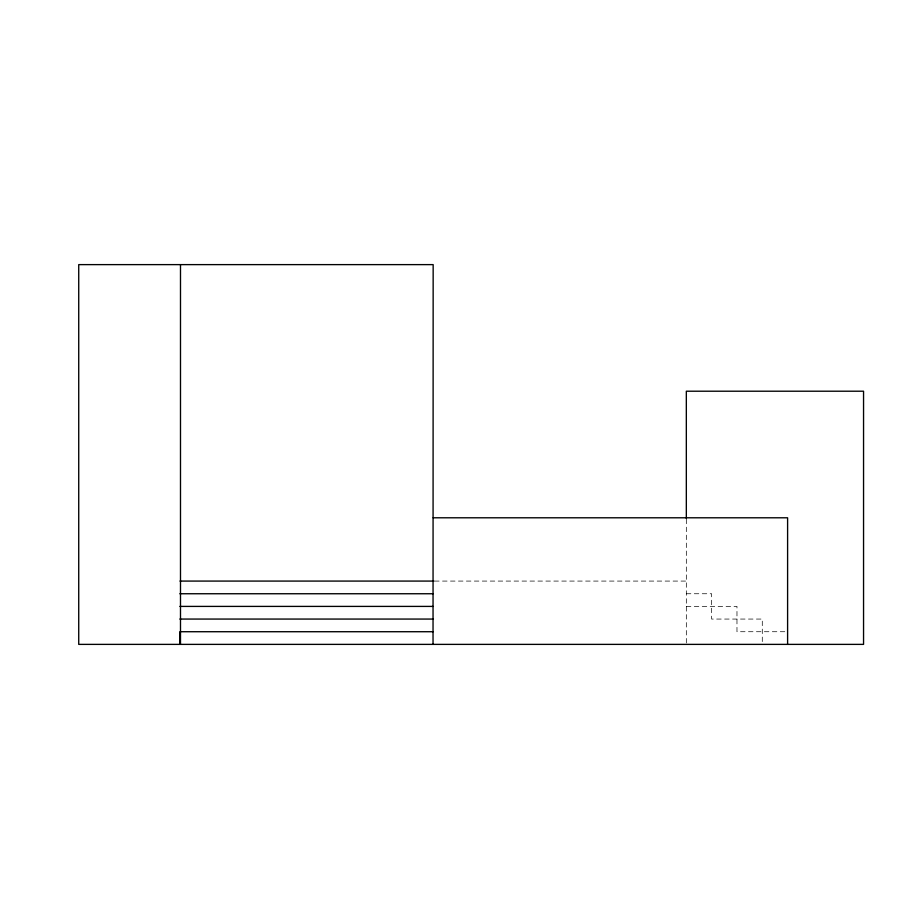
<?xml version="1.0" encoding="UTF-8"?>
<svg xmlns="http://www.w3.org/2000/svg" width="909" height="909" viewBox="0 0 909 909"><rect width="100%" height="100%" fill="white"/><g stroke="black" fill="none" stroke-linecap="round" stroke-linejoin="round"><path stroke-width="0.68" stroke-dasharray="4.54 3.41" d="M434.582 581.078L686.329 581.078M686.329 593.747L711.645 593.747L711.645 619.063L762.287 619.063L762.287 642.97M686.329 606.405L736.972 606.405L736.972 631.721L787.603 631.721M686.329 519.198L686.329 642.97"/><path stroke-width="1.36" d="M433.161 517.789L787.603 517.789L787.603 644.379M179.993 581.078L433.877 581.078M179.868 593.747L433.036 593.747M179.868 606.405L433.036 606.405M179.868 619.063L433.036 619.063M433.036 631.721L179.868 631.721L179.868 644.379M686.329 518.494L686.329 391.211L863.55 391.211L863.55 644.379L78.731 644.379L78.731 264.621L433.161 264.621L433.036 644.379M180.493 264.621L180.493 644.379"/></g></svg>
